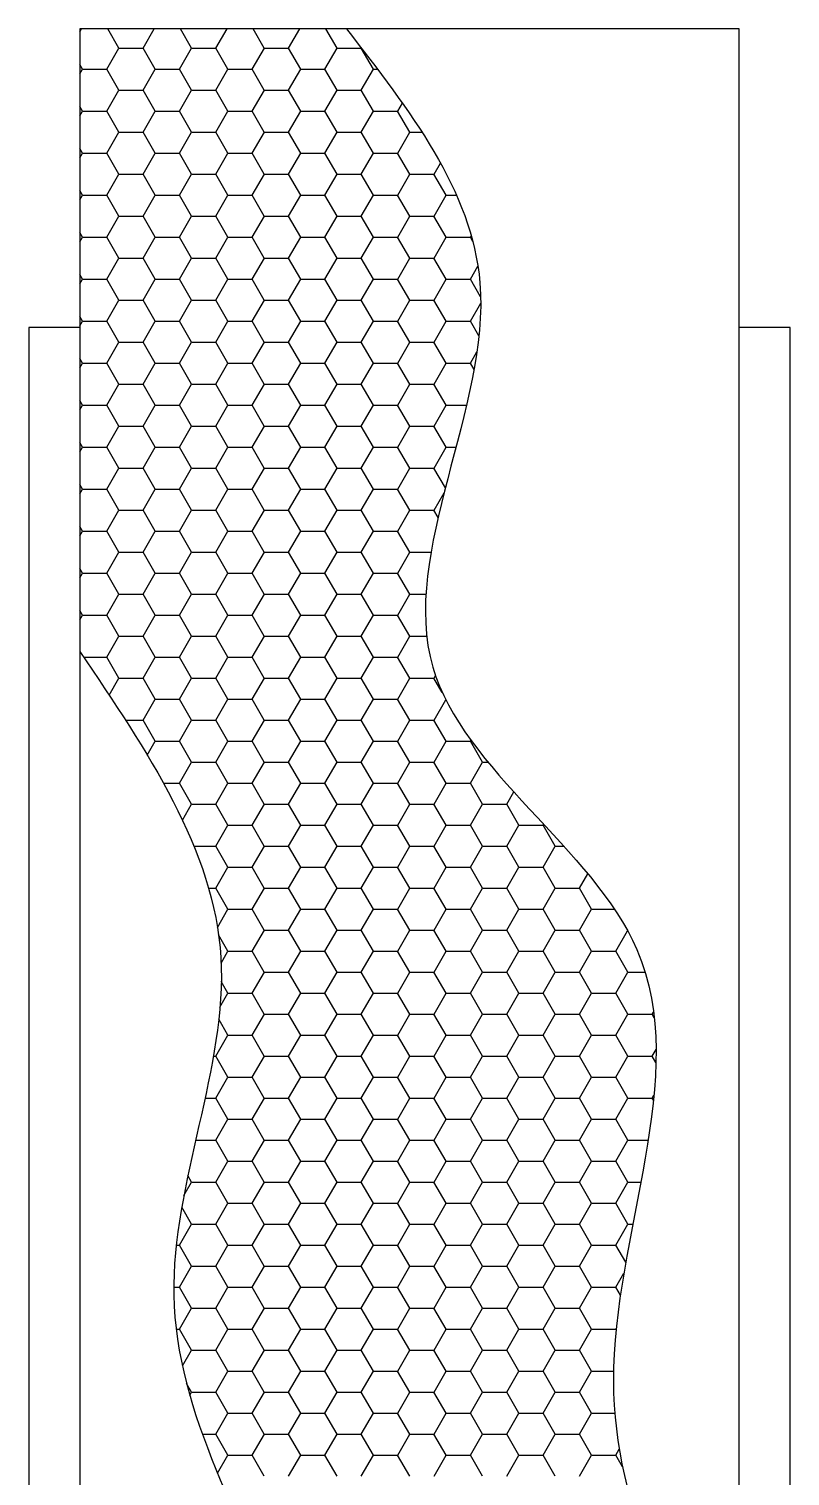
# Model space of a CAD drawing. Header units: millimetres. Extents: x 4513 to 24862, y 3359 to 11488.
# Drawn here: x 14073 to 14372, y 6449 to 7017 of the extents above; entities that cross this region are included whole.
import ezdxf

# ---------------------------------------------------------------- set-up
doc = ezdxf.new("R2010")
doc.units = ezdxf.units.MM

msp = doc.modelspace()

# ---------------------------------------------------------------- linework, layer by layer
for p, q in [((14093, 7017.06), (14093, 6085.9)), ((14352.08, 7017.06), (14093, 7017.06)), ((14093, 7015.88), (14093.69, 7017.06)), ((14108.35, 7009.49), (14103.98, 7017.06)), ((14117.89, 7009.48), (14122.26, 7017.06)), ((14136.92, 7009.49), (14132.55, 7017.06)), ((14146.46, 7009.48), (14150.84, 7017.06)), ((14165.5, 7009.49), (14161.13, 7017.06)), ((14175.04, 7009.48), (14179.41, 7017.06)), ((14194.07, 7009.49), (14189.7, 7017.06)), ((14352.08, 6085.9), (14352.08, 7017.06)), ((14103.6, 7001.23), (14108.36, 7009.48)), ((14108.35, 7009.48), (14117.88, 7009.48)), ((14122.64, 7001.24), (14117.87, 7009.49)), ((14132.17, 7001.23), (14136.94, 7009.48)), ((14136.93, 7009.48), (14146.45, 7009.48)), ((14151.21, 7001.24), (14146.45, 7009.49)), ((14160.75, 7001.23), (14165.51, 7009.48)), ((14165.5, 7009.48), (14175.03, 7009.48)), ((14179.79, 7001.24), (14175.02, 7009.49)), ((14189.32, 7001.23), (14194.09, 7009.48)), ((14194.08, 7009.48), (14203.6, 7009.48)), ((14208.36, 7001.24), (14203.6, 7009.49)), ((14203.61, 7009.48), (14203.63, 7009.52)), ((14094.06, 7001.24), (14093, 7003.07)), ((14093, 6999.38), (14094.07, 7001.23)), ((14094.06, 7001.23), (14103.59, 7001.23)), ((14108.35, 6992.99), (14103.59, 7001.24)), ((14117.89, 6992.99), (14122.65, 7001.23)), ((14122.64, 7001.23), (14132.16, 7001.23)), ((14136.92, 6992.99), (14132.16, 7001.24)), ((14146.46, 6992.99), (14151.22, 7001.23)), ((14151.21, 7001.23), (14160.74, 7001.23)), ((14165.5, 6992.99), (14160.74, 7001.24)), ((14175.04, 6992.99), (14179.8, 7001.23)), ((14179.79, 7001.23), (14189.31, 7001.23)), ((14194.07, 6992.99), (14189.31, 7001.24)), ((14203.61, 6992.99), (14208.37, 7001.23)), ((14208.36, 7001.23), (14209.99, 7001.23)), ((14103.6, 6984.74), (14108.36, 6992.99)), ((14108.35, 6992.98), (14117.88, 6992.98)), ((14122.64, 6984.74), (14117.87, 6992.99)), ((14132.17, 6984.74), (14136.94, 6992.99)), ((14136.93, 6992.98), (14146.45, 6992.98)), ((14151.21, 6984.74), (14146.45, 6992.99)), ((14160.75, 6984.74), (14165.51, 6992.99)), ((14165.5, 6992.98), (14175.03, 6992.98)), ((14179.79, 6984.74), (14175.02, 6992.99)), ((14189.32, 6984.74), (14194.09, 6992.99)), ((14194.08, 6992.98), (14203.6, 6992.98)), ((14208.36, 6984.74), (14203.6, 6992.99)), ((14217.9, 6984.74), (14219.75, 6987.94)), ((14094.06, 6984.74), (14093, 6986.57)), ((14093, 6982.89), (14094.07, 6984.74)), ((14094.06, 6984.73), (14103.59, 6984.73)), ((14108.35, 6976.49), (14103.59, 6984.74)), ((14117.89, 6976.49), (14122.65, 6984.74)), ((14122.64, 6984.73), (14132.16, 6984.73)), ((14136.92, 6976.49), (14132.16, 6984.74)), ((14146.46, 6976.49), (14151.22, 6984.74)), ((14151.21, 6984.73), (14160.74, 6984.73)), ((14165.5, 6976.49), (14160.74, 6984.74)), ((14175.04, 6976.49), (14179.8, 6984.74)), ((14179.79, 6984.73), (14189.31, 6984.73)), ((14194.07, 6976.49), (14189.31, 6984.74)), ((14203.61, 6976.49), (14208.37, 6984.74)), ((14208.36, 6984.73), (14217.89, 6984.73)), ((14222.65, 6976.49), (14217.89, 6984.74)), ((14103.6, 6968.24), (14108.36, 6976.49)), ((14108.35, 6976.48), (14117.88, 6976.48)), ((14122.64, 6968.24), (14117.87, 6976.49)), ((14132.17, 6968.24), (14136.94, 6976.49)), ((14136.93, 6976.48), (14146.45, 6976.48)), ((14151.21, 6968.24), (14146.45, 6976.49)), ((14160.75, 6968.24), (14165.51, 6976.49)), ((14165.5, 6976.48), (14175.03, 6976.48)), ((14179.79, 6968.24), (14175.02, 6976.49)), ((14189.32, 6968.24), (14194.09, 6976.49)), ((14194.08, 6976.48), (14203.6, 6976.48)), ((14208.36, 6968.24), (14203.6, 6976.49)), ((14217.9, 6968.24), (14222.66, 6976.49)), ((14222.65, 6976.48), (14227.48, 6976.48)), ((14094.06, 6968.24), (14093, 6970.07)), ((14093, 6966.39), (14094.07, 6968.24)), ((14094.06, 6968.23), (14103.59, 6968.23)), ((14108.35, 6960), (14103.59, 6968.24)), ((14117.89, 6959.99), (14122.65, 6968.24)), ((14122.64, 6968.23), (14132.16, 6968.23)), ((14136.92, 6960), (14132.16, 6968.24)), ((14146.46, 6959.99), (14151.22, 6968.24)), ((14151.21, 6968.23), (14160.74, 6968.23)), ((14165.5, 6960), (14160.74, 6968.24)), ((14175.04, 6959.99), (14179.8, 6968.24)), ((14179.79, 6968.23), (14189.31, 6968.23)), ((14194.07, 6960), (14189.31, 6968.24)), ((14203.61, 6959.99), (14208.37, 6968.24)), ((14208.36, 6968.23), (14217.89, 6968.23)), ((14222.65, 6960), (14217.89, 6968.24)), ((14232.19, 6959.99), (14234.71, 6964.37)), ((14103.6, 6951.74), (14108.36, 6959.99)), ((14108.35, 6959.98), (14117.88, 6959.98)), ((14122.64, 6951.75), (14117.87, 6960)), ((14132.17, 6951.74), (14136.94, 6959.99)), ((14136.93, 6959.98), (14146.45, 6959.98)), ((14151.21, 6951.75), (14146.45, 6960)), ((14160.75, 6951.74), (14165.51, 6959.99)), ((14165.5, 6959.98), (14175.03, 6959.98)), ((14179.79, 6951.75), (14175.02, 6960)), ((14189.32, 6951.74), (14194.09, 6959.99)), ((14194.08, 6959.98), (14203.6, 6959.98)), ((14208.36, 6951.75), (14203.6, 6960)), ((14217.9, 6951.74), (14222.66, 6959.99)), ((14222.65, 6959.98), (14232.18, 6959.98)), ((14236.94, 6951.75), (14232.17, 6960)), ((14094.06, 6951.75), (14093, 6953.58)), ((14093, 6949.89), (14094.07, 6951.74)), ((14094.06, 6951.73), (14103.59, 6951.73)), ((14108.35, 6943.5), (14103.59, 6951.75)), ((14117.89, 6943.49), (14122.65, 6951.74)), ((14122.64, 6951.73), (14132.16, 6951.73)), ((14136.92, 6943.5), (14132.16, 6951.75)), ((14146.46, 6943.49), (14151.22, 6951.74)), ((14151.21, 6951.73), (14160.74, 6951.73)), ((14165.5, 6943.5), (14160.74, 6951.75)), ((14175.04, 6943.49), (14179.8, 6951.74)), ((14179.79, 6951.73), (14189.31, 6951.73)), ((14194.07, 6943.5), (14189.31, 6951.75)), ((14203.61, 6943.49), (14208.37, 6951.74)), ((14208.36, 6951.73), (14217.89, 6951.73)), ((14222.65, 6943.5), (14217.89, 6951.75)), ((14232.19, 6943.49), (14236.95, 6951.74)), ((14236.94, 6951.73), (14241.01, 6951.73)), ((14103.6, 6935.24), (14108.36, 6943.49)), ((14108.35, 6943.48), (14117.88, 6943.48)), ((14122.64, 6935.25), (14117.87, 6943.5)), ((14132.17, 6935.24), (14136.94, 6943.49)), ((14136.93, 6943.48), (14146.45, 6943.48)), ((14151.21, 6935.25), (14146.45, 6943.5)), ((14160.75, 6935.24), (14165.51, 6943.49)), ((14165.5, 6943.48), (14175.03, 6943.48)), ((14179.79, 6935.25), (14175.02, 6943.5)), ((14189.32, 6935.24), (14194.09, 6943.49)), ((14194.08, 6943.48), (14203.6, 6943.48)), ((14208.36, 6935.25), (14203.6, 6943.5)), ((14217.9, 6935.24), (14222.66, 6943.49)), ((14222.65, 6943.48), (14232.18, 6943.48)), ((14236.94, 6935.25), (14232.17, 6943.5)), ((14094.06, 6935.25), (14093, 6937.08)), ((14246.47, 6935.24), (14246.8, 6935.82)), ((14093, 6933.39), (14094.07, 6935.24)), ((14094.06, 6935.24), (14103.59, 6935.24)), ((14108.35, 6927), (14103.59, 6935.25)), ((14117.89, 6926.99), (14122.65, 6935.24)), ((14122.64, 6935.24), (14132.16, 6935.24)), ((14136.92, 6927), (14132.16, 6935.25)), ((14146.46, 6926.99), (14151.22, 6935.24)), ((14151.21, 6935.24), (14160.74, 6935.24)), ((14165.5, 6927), (14160.74, 6935.25)), ((14175.04, 6926.99), (14179.8, 6935.24)), ((14179.79, 6935.24), (14189.31, 6935.24)), ((14194.07, 6927), (14189.31, 6935.25)), ((14203.61, 6926.99), (14208.37, 6935.24)), ((14208.36, 6935.24), (14217.89, 6935.24)), ((14222.65, 6927), (14217.89, 6935.25)), ((14232.19, 6926.99), (14236.95, 6935.24)), ((14236.94, 6935.24), (14246.46, 6935.24)), ((14247.4, 6933.62), (14246.46, 6935.25)), ((14103.6, 6918.75), (14108.36, 6926.99)), ((14108.35, 6926.99), (14117.88, 6926.99)), ((14122.64, 6918.75), (14117.87, 6927)), ((14132.17, 6918.75), (14136.94, 6926.99)), ((14136.93, 6926.99), (14146.45, 6926.99)), ((14151.21, 6918.75), (14146.45, 6927)), ((14160.75, 6918.75), (14165.51, 6926.99)), ((14165.5, 6926.99), (14175.03, 6926.99)), ((14179.79, 6918.75), (14175.02, 6927)), ((14189.32, 6918.75), (14194.09, 6926.99)), ((14194.08, 6926.99), (14203.6, 6926.99)), ((14208.36, 6918.75), (14203.6, 6927)), ((14217.9, 6918.75), (14222.66, 6926.99)), ((14222.65, 6926.99), (14232.18, 6926.99)), ((14236.94, 6918.75), (14232.17, 6927)), ((14094.06, 6918.75), (14093, 6920.58)), ((14093, 6916.89), (14094.07, 6918.75)), ((14094.06, 6918.74), (14103.59, 6918.74)), ((14108.35, 6910.5), (14103.59, 6918.75)), ((14117.89, 6910.5), (14122.65, 6918.75)), ((14122.64, 6918.74), (14132.16, 6918.74)), ((14136.92, 6910.5), (14132.16, 6918.75)), ((14146.46, 6910.5), (14151.22, 6918.75)), ((14151.21, 6918.74), (14160.74, 6918.74)), ((14165.5, 6910.5), (14160.74, 6918.75)), ((14175.04, 6910.5), (14179.8, 6918.75)), ((14179.79, 6918.74), (14189.31, 6918.74)), ((14194.07, 6910.5), (14189.31, 6918.75)), ((14203.61, 6910.5), (14208.37, 6918.75)), ((14208.36, 6918.74), (14217.89, 6918.74)), ((14222.65, 6910.5), (14217.89, 6918.75)), ((14232.19, 6910.5), (14236.95, 6918.75)), ((14236.94, 6918.74), (14246.46, 6918.74)), ((14250.5, 6911.76), (14246.46, 6918.75)), ((14246.47, 6918.75), (14249.43, 6923.87)), ((14103.6, 6902.25), (14108.36, 6910.5)), ((14108.35, 6910.49), (14117.88, 6910.49)), ((14122.64, 6902.25), (14117.87, 6910.5)), ((14132.17, 6902.25), (14136.94, 6910.5)), ((14136.93, 6910.49), (14146.45, 6910.49)), ((14151.21, 6902.25), (14146.45, 6910.5)), ((14160.75, 6902.25), (14165.51, 6910.5)), ((14165.5, 6910.49), (14175.03, 6910.49)), ((14179.79, 6902.25), (14175.02, 6910.5)), ((14189.32, 6902.25), (14194.09, 6910.5)), ((14194.08, 6910.49), (14203.6, 6910.49)), ((14208.36, 6902.25), (14203.6, 6910.5)), ((14217.9, 6902.25), (14222.66, 6910.5)), ((14222.65, 6910.49), (14232.18, 6910.49)), ((14236.94, 6902.25), (14232.17, 6910.5)), ((14246.47, 6902.25), (14250.52, 6909.27)), ((14094.06, 6902.25), (14093, 6904.08)), ((14093, 6900.4), (14094.07, 6902.25)), ((14094.06, 6902.24), (14103.59, 6902.24)), ((14108.35, 6894), (14103.59, 6902.25)), ((14117.89, 6894), (14122.65, 6902.25)), ((14122.64, 6902.24), (14132.16, 6902.24)), ((14136.92, 6894), (14132.16, 6902.25)), ((14146.46, 6894), (14151.22, 6902.25)), ((14151.21, 6902.24), (14160.74, 6902.24)), ((14165.5, 6894), (14160.74, 6902.25)), ((14175.04, 6894), (14179.8, 6902.25)), ((14179.79, 6902.24), (14189.31, 6902.24)), ((14194.07, 6894), (14189.31, 6902.25)), ((14203.61, 6894), (14208.37, 6902.25)), ((14208.36, 6902.24), (14217.89, 6902.24)), ((14222.65, 6894), (14217.89, 6902.25)), ((14232.19, 6894), (14236.95, 6902.25)), ((14236.94, 6902.24), (14246.46, 6902.24)), ((14249.82, 6896.44), (14246.46, 6902.25)), ((14073, 6899.76), (14073, 6065.9)), ((14093, 6899.76), (14073, 6899.76)), ((14372.08, 6899.76), (14352.08, 6899.76)), ((14372.08, 6065.9), (14372.08, 6899.76)), ((14103.6, 6885.75), (14108.36, 6894)), ((14108.35, 6893.99), (14117.88, 6893.99)), ((14122.64, 6885.75), (14117.87, 6894)), ((14132.17, 6885.75), (14136.94, 6894)), ((14136.93, 6893.99), (14146.45, 6893.99)), ((14151.21, 6885.75), (14146.45, 6894)), ((14160.75, 6885.75), (14165.51, 6894)), ((14165.5, 6893.99), (14175.03, 6893.99)), ((14179.79, 6885.75), (14175.02, 6894)), ((14189.32, 6885.75), (14194.09, 6894)), ((14194.08, 6893.99), (14203.6, 6893.99)), ((14208.36, 6885.75), (14203.6, 6894)), ((14217.9, 6885.75), (14222.66, 6894)), ((14222.65, 6893.99), (14232.18, 6893.99)), ((14236.94, 6885.75), (14232.17, 6894)), ((14094.06, 6885.75), (14093, 6887.59)), ((14093, 6883.9), (14094.07, 6885.75)), ((14094.06, 6885.74), (14103.59, 6885.74)), ((14108.35, 6877.51), (14103.59, 6885.75)), ((14117.89, 6877.5), (14122.65, 6885.75)), ((14122.64, 6885.74), (14132.16, 6885.74)), ((14136.92, 6877.51), (14132.16, 6885.75)), ((14146.46, 6877.5), (14151.22, 6885.75)), ((14151.21, 6885.74), (14160.74, 6885.74)), ((14165.5, 6877.51), (14160.74, 6885.75)), ((14175.04, 6877.5), (14179.8, 6885.75)), ((14179.79, 6885.74), (14189.31, 6885.74)), ((14194.07, 6877.51), (14189.31, 6885.75)), ((14203.61, 6877.5), (14208.37, 6885.75)), ((14208.36, 6885.74), (14217.89, 6885.74)), ((14222.65, 6877.51), (14217.89, 6885.75)), ((14232.19, 6877.5), (14236.95, 6885.75)), ((14236.94, 6885.74), (14246.46, 6885.74)), ((14247.9, 6883.26), (14246.46, 6885.75)), ((14246.47, 6885.75), (14249.03, 6890.18)), ((14103.6, 6869.25), (14108.36, 6877.5)), ((14108.35, 6877.49), (14117.88, 6877.49)), ((14122.64, 6869.26), (14117.87, 6877.51)), ((14132.17, 6869.25), (14136.94, 6877.5)), ((14136.93, 6877.49), (14146.45, 6877.49)), ((14151.21, 6869.26), (14146.45, 6877.51)), ((14160.75, 6869.25), (14165.51, 6877.5)), ((14165.5, 6877.49), (14175.03, 6877.49)), ((14179.79, 6869.26), (14175.02, 6877.51)), ((14189.32, 6869.25), (14194.09, 6877.5)), ((14194.08, 6877.49), (14203.6, 6877.49)), ((14208.36, 6869.26), (14203.6, 6877.51)), ((14217.9, 6869.25), (14222.66, 6877.5)), ((14222.65, 6877.49), (14232.18, 6877.49)), ((14236.94, 6869.26), (14232.17, 6877.51)), ((14094.06, 6869.26), (14093, 6871.09)), ((14093, 6867.4), (14094.07, 6869.25)), ((14094.06, 6869.24), (14103.59, 6869.24)), ((14108.35, 6861.01), (14103.59, 6869.26)), ((14117.89, 6861), (14122.65, 6869.25)), ((14122.64, 6869.24), (14132.16, 6869.24)), ((14136.92, 6861.01), (14132.16, 6869.26)), ((14146.46, 6861), (14151.22, 6869.25)), ((14151.21, 6869.24), (14160.74, 6869.24)), ((14165.5, 6861.01), (14160.74, 6869.26)), ((14175.04, 6861), (14179.8, 6869.25)), ((14179.79, 6869.24), (14189.31, 6869.24)), ((14194.07, 6861.01), (14189.31, 6869.26)), ((14203.61, 6861), (14208.37, 6869.25)), ((14208.36, 6869.24), (14217.89, 6869.24)), ((14222.65, 6861.01), (14217.89, 6869.26)), ((14232.19, 6861), (14236.95, 6869.25)), ((14236.94, 6869.24), (14244.95, 6869.24)), ((14103.6, 6852.75), (14108.36, 6861)), ((14108.35, 6861), (14117.88, 6861)), ((14122.64, 6852.76), (14117.87, 6861.01)), ((14132.17, 6852.75), (14136.94, 6861)), ((14136.93, 6861), (14146.45, 6861)), ((14151.21, 6852.76), (14146.45, 6861.01)), ((14160.75, 6852.75), (14165.51, 6861)), ((14165.5, 6861), (14175.03, 6861)), ((14179.79, 6852.76), (14175.02, 6861.01)), ((14189.32, 6852.75), (14194.09, 6861)), ((14194.08, 6861), (14203.6, 6861)), ((14208.36, 6852.76), (14203.6, 6861.01)), ((14217.9, 6852.75), (14222.66, 6861)), ((14222.65, 6861), (14232.18, 6861)), ((14236.94, 6852.76), (14232.17, 6861.01)), ((14094.06, 6852.76), (14093, 6854.59)), ((14093, 6850.9), (14094.07, 6852.75)), ((14094.06, 6852.75), (14103.59, 6852.75)), ((14108.35, 6844.51), (14103.59, 6852.76)), ((14117.89, 6844.51), (14122.65, 6852.75)), ((14122.64, 6852.75), (14132.16, 6852.75)), ((14136.92, 6844.51), (14132.16, 6852.76)), ((14146.46, 6844.51), (14151.22, 6852.75)), ((14151.21, 6852.75), (14160.74, 6852.75)), ((14165.5, 6844.51), (14160.74, 6852.76)), ((14175.04, 6844.51), (14179.8, 6852.75)), ((14179.79, 6852.75), (14189.31, 6852.75)), ((14194.07, 6844.51), (14189.31, 6852.76)), ((14203.61, 6844.51), (14208.37, 6852.75)), ((14208.36, 6852.75), (14217.89, 6852.75)), ((14222.65, 6844.51), (14217.89, 6852.76)), ((14232.19, 6844.51), (14236.95, 6852.75)), ((14236.94, 6852.75), (14240.81, 6852.75)), ((14103.6, 6836.26), (14108.36, 6844.51)), ((14108.35, 6844.5), (14117.88, 6844.5)), ((14122.64, 6836.26), (14117.87, 6844.51)), ((14132.17, 6836.26), (14136.94, 6844.51)), ((14136.93, 6844.5), (14146.45, 6844.5)), ((14151.21, 6836.26), (14146.45, 6844.51)), ((14160.75, 6836.26), (14165.51, 6844.51)), ((14165.5, 6844.5), (14175.03, 6844.5)), ((14179.79, 6836.26), (14175.02, 6844.51)), ((14189.32, 6836.26), (14194.09, 6844.51)), ((14194.08, 6844.5), (14203.6, 6844.5)), ((14208.36, 6836.26), (14203.6, 6844.51)), ((14217.9, 6836.26), (14222.66, 6844.51)), ((14222.65, 6844.5), (14232.18, 6844.5)), ((14236.63, 6836.79), (14232.17, 6844.51)), ((14094.06, 6836.26), (14093, 6838.09)), ((14093, 6834.41), (14094.07, 6836.26)), ((14094.06, 6836.25), (14103.59, 6836.25)), ((14108.35, 6828.01), (14103.59, 6836.26)), ((14117.89, 6828.01), (14122.65, 6836.26)), ((14122.64, 6836.25), (14132.16, 6836.25)), ((14136.92, 6828.01), (14132.16, 6836.26)), ((14146.46, 6828.01), (14151.22, 6836.26)), ((14151.21, 6836.25), (14160.74, 6836.25)), ((14165.5, 6828.01), (14160.74, 6836.26)), ((14175.04, 6828.01), (14179.8, 6836.26)), ((14179.79, 6836.25), (14189.31, 6836.25)), ((14194.07, 6828.01), (14189.31, 6836.26)), ((14203.61, 6828.01), (14208.37, 6836.26)), ((14208.36, 6836.25), (14217.89, 6836.25)), ((14222.65, 6828.01), (14217.89, 6836.26)), ((14232.19, 6828.01), (14236.14, 6834.86)), ((14103.6, 6819.76), (14108.36, 6828.01)), ((14108.35, 6828), (14117.88, 6828)), ((14122.64, 6819.76), (14117.87, 6828.01)), ((14132.17, 6819.76), (14136.94, 6828.01)), ((14136.93, 6828), (14146.45, 6828)), ((14151.21, 6819.76), (14146.45, 6828.01)), ((14160.75, 6819.76), (14165.51, 6828.01)), ((14165.5, 6828), (14175.03, 6828)), ((14179.79, 6819.76), (14175.02, 6828.01)), ((14189.32, 6819.76), (14194.09, 6828.01)), ((14194.08, 6828), (14203.6, 6828)), ((14208.36, 6819.76), (14203.6, 6828.01)), ((14217.9, 6819.76), (14222.66, 6828.01)), ((14222.65, 6828), (14232.18, 6828)), ((14233.8, 6825.19), (14232.17, 6828.01)), ((14094.06, 6819.76), (14093, 6821.59)), ((14093, 6817.91), (14094.07, 6819.76)), ((14094.06, 6819.75), (14103.59, 6819.75)), ((14108.35, 6811.51), (14103.59, 6819.76)), ((14117.89, 6811.51), (14122.65, 6819.76)), ((14122.64, 6819.75), (14132.16, 6819.75)), ((14136.92, 6811.51), (14132.16, 6819.76)), ((14146.46, 6811.51), (14151.22, 6819.76)), ((14151.21, 6819.75), (14160.74, 6819.75)), ((14165.5, 6811.51), (14160.74, 6819.76)), ((14175.04, 6811.51), (14179.8, 6819.76)), ((14179.79, 6819.75), (14189.31, 6819.75)), ((14194.07, 6811.51), (14189.31, 6819.76)), ((14203.61, 6811.51), (14208.37, 6819.76)), ((14208.36, 6819.75), (14217.89, 6819.75)), ((14222.65, 6811.51), (14217.89, 6819.76)), ((14103.6, 6803.26), (14108.36, 6811.51)), ((14108.35, 6811.5), (14117.88, 6811.5)), ((14122.64, 6803.27), (14117.87, 6811.51)), ((14132.17, 6803.26), (14136.94, 6811.51)), ((14136.93, 6811.5), (14146.45, 6811.5)), ((14151.21, 6803.27), (14146.45, 6811.51)), ((14160.75, 6803.26), (14165.51, 6811.51)), ((14165.5, 6811.5), (14175.03, 6811.5)), ((14179.79, 6803.27), (14175.02, 6811.51)), ((14189.32, 6803.26), (14194.09, 6811.51)), ((14194.08, 6811.5), (14203.6, 6811.5)), ((14208.36, 6803.27), (14203.6, 6811.51)), ((14217.9, 6803.26), (14222.66, 6811.51)), ((14222.65, 6811.5), (14231.02, 6811.5)), ((14094.06, 6803.27), (14093, 6805.1)), ((14093, 6801.41), (14094.07, 6803.26)), ((14094.06, 6803.25), (14103.59, 6803.25)), ((14108.35, 6795.02), (14103.59, 6803.27)), ((14117.89, 6795.01), (14122.65, 6803.26)), ((14122.64, 6803.25), (14132.16, 6803.25)), ((14136.92, 6795.02), (14132.16, 6803.27)), ((14146.46, 6795.01), (14151.22, 6803.26)), ((14151.21, 6803.25), (14160.74, 6803.25)), ((14165.5, 6795.02), (14160.74, 6803.27)), ((14175.04, 6795.01), (14179.8, 6803.26)), ((14179.79, 6803.25), (14189.31, 6803.25)), ((14194.07, 6795.02), (14189.31, 6803.27)), ((14203.61, 6795.01), (14208.37, 6803.26)), ((14208.36, 6803.25), (14217.89, 6803.25)), ((14222.65, 6795.02), (14217.89, 6803.27)), ((14103.6, 6786.76), (14108.36, 6795.01)), ((14108.35, 6795), (14117.88, 6795)), ((14122.64, 6786.77), (14117.87, 6795.02)), ((14132.17, 6786.76), (14136.94, 6795.01)), ((14136.93, 6795), (14146.45, 6795)), ((14151.21, 6786.77), (14146.45, 6795.02)), ((14160.75, 6786.76), (14165.51, 6795.01)), ((14165.5, 6795), (14175.03, 6795)), ((14179.79, 6786.77), (14175.02, 6795.02)), ((14189.32, 6786.76), (14194.09, 6795.01)), ((14194.08, 6795), (14203.6, 6795)), ((14208.36, 6786.77), (14203.6, 6795.02)), ((14217.9, 6786.76), (14222.66, 6795.01)), ((14222.65, 6795), (14229.01, 6795)), ((14094.06, 6786.77), (14093, 6788.6)), ((14093, 6784.91), (14094.07, 6786.76)), ((14094.06, 6786.76), (14103.59, 6786.76)), ((14108.35, 6778.52), (14103.59, 6786.77)), ((14117.89, 6778.51), (14122.65, 6786.76)), ((14122.64, 6786.76), (14132.16, 6786.76)), ((14136.92, 6778.52), (14132.16, 6786.77)), ((14146.46, 6778.51), (14151.22, 6786.76)), ((14151.21, 6786.76), (14160.74, 6786.76)), ((14165.5, 6778.52), (14160.74, 6786.77)), ((14175.04, 6778.51), (14179.8, 6786.76)), ((14179.79, 6786.76), (14189.31, 6786.76)), ((14194.07, 6778.52), (14189.31, 6786.77)), ((14203.61, 6778.51), (14208.37, 6786.76)), ((14208.36, 6786.76), (14217.89, 6786.76)), ((14222.65, 6778.52), (14217.89, 6786.77)), ((14103.6, 6770.27), (14108.36, 6778.51)), ((14108.35, 6778.51), (14117.88, 6778.51)), ((14122.64, 6770.27), (14117.87, 6778.52)), ((14132.17, 6770.27), (14136.94, 6778.51)), ((14136.93, 6778.51), (14146.45, 6778.51)), ((14151.21, 6770.27), (14146.45, 6778.52)), ((14160.75, 6770.27), (14165.51, 6778.51)), ((14165.5, 6778.51), (14175.03, 6778.51)), ((14179.79, 6770.27), (14175.02, 6778.52)), ((14189.32, 6770.27), (14194.09, 6778.51)), ((14194.08, 6778.51), (14203.6, 6778.51)), ((14208.36, 6770.27), (14203.6, 6778.52)), ((14217.9, 6770.27), (14222.66, 6778.51)), ((14222.65, 6778.51), (14229.31, 6778.51)), ((14094.52, 6770.26), (14103.59, 6770.26)), ((14108.35, 6762.02), (14103.59, 6770.27)), ((14117.89, 6762.02), (14122.65, 6770.27)), ((14122.64, 6770.26), (14132.16, 6770.26)), ((14136.92, 6762.02), (14132.16, 6770.27)), ((14146.46, 6762.02), (14151.22, 6770.27)), ((14151.21, 6770.26), (14160.74, 6770.26)), ((14165.5, 6762.02), (14160.74, 6770.27)), ((14175.04, 6762.02), (14179.8, 6770.27)), ((14179.79, 6770.26), (14189.31, 6770.26)), ((14194.07, 6762.02), (14189.31, 6770.27)), ((14203.61, 6762.02), (14208.37, 6770.27)), ((14208.36, 6770.26), (14217.89, 6770.26)), ((14222.65, 6762.02), (14217.89, 6770.27)), ((14104.53, 6755.38), (14108.36, 6762.02)), ((14108.35, 6762.01), (14117.88, 6762.01)), ((14122.64, 6753.77), (14117.87, 6762.02)), ((14132.17, 6753.77), (14136.94, 6762.02)), ((14136.93, 6762.01), (14146.45, 6762.01)), ((14151.21, 6753.77), (14146.45, 6762.02)), ((14160.75, 6753.77), (14165.51, 6762.02)), ((14165.5, 6762.01), (14175.03, 6762.01)), ((14179.79, 6753.77), (14175.02, 6762.02)), ((14189.32, 6753.77), (14194.09, 6762.02)), ((14194.08, 6762.01), (14203.6, 6762.01)), ((14208.36, 6753.77), (14203.6, 6762.02)), ((14217.9, 6753.77), (14222.66, 6762.02)), ((14222.65, 6762.01), (14232.18, 6762.01)), ((14235.4, 6756.43), (14232.17, 6762.02)), ((14232.19, 6762.02), (14232.76, 6763)), ((14117.89, 6745.52), (14122.65, 6753.77)), ((14122.64, 6753.76), (14132.16, 6753.76)), ((14136.92, 6745.52), (14132.16, 6753.77)), ((14146.46, 6745.52), (14151.22, 6753.77)), ((14151.21, 6753.76), (14160.74, 6753.76)), ((14165.5, 6745.52), (14160.74, 6753.77)), ((14175.04, 6745.52), (14179.8, 6753.77)), ((14179.79, 6753.76), (14189.31, 6753.76)), ((14194.07, 6745.52), (14189.31, 6753.77)), ((14203.61, 6745.52), (14208.37, 6753.77)), ((14208.36, 6753.76), (14217.89, 6753.76)), ((14222.65, 6745.52), (14217.89, 6753.77)), ((14232.19, 6745.52), (14236.8, 6753.51)), ((14110.99, 6745.51), (14117.88, 6745.51)), ((14122.64, 6737.27), (14117.87, 6745.52)), ((14132.17, 6737.27), (14136.94, 6745.52)), ((14136.93, 6745.51), (14146.45, 6745.51)), ((14151.21, 6737.27), (14146.45, 6745.52)), ((14160.75, 6737.27), (14165.51, 6745.52)), ((14165.5, 6745.51), (14175.03, 6745.51)), ((14179.79, 6737.27), (14175.02, 6745.52)), ((14189.32, 6737.27), (14194.09, 6745.52)), ((14194.08, 6745.51), (14203.6, 6745.51)), ((14208.36, 6737.27), (14203.6, 6745.52)), ((14217.9, 6737.27), (14222.66, 6745.52)), ((14222.65, 6745.51), (14232.18, 6745.51)), ((14236.94, 6737.27), (14232.17, 6745.52)), ((14119.51, 6731.83), (14122.65, 6737.27)), ((14122.64, 6737.26), (14132.16, 6737.26)), ((14136.92, 6729.03), (14132.16, 6737.27)), ((14146.46, 6729.02), (14151.22, 6737.27)), ((14151.21, 6737.26), (14160.74, 6737.26)), ((14165.5, 6729.03), (14160.74, 6737.27)), ((14175.04, 6729.02), (14179.8, 6737.27)), ((14179.79, 6737.26), (14189.31, 6737.26)), ((14194.07, 6729.03), (14189.31, 6737.27)), ((14203.61, 6729.02), (14208.37, 6737.27)), ((14208.36, 6737.26), (14217.89, 6737.26)), ((14222.65, 6729.03), (14217.89, 6737.27)), ((14232.19, 6729.02), (14236.95, 6737.27)), ((14236.94, 6737.26), (14246.46, 6737.26)), ((14251.22, 6729.03), (14246.46, 6737.27)), ((14246.47, 6737.27), (14246.68, 6737.62)), ((14132.17, 6720.77), (14136.94, 6729.02)), ((14136.93, 6729.01), (14146.45, 6729.01)), ((14151.21, 6720.78), (14146.45, 6729.03)), ((14160.75, 6720.77), (14165.51, 6729.02)), ((14165.5, 6729.01), (14175.03, 6729.01)), ((14179.79, 6720.78), (14175.02, 6729.03)), ((14189.32, 6720.77), (14194.09, 6729.02)), ((14194.08, 6729.01), (14203.6, 6729.01)), ((14208.36, 6720.78), (14203.6, 6729.03)), ((14217.9, 6720.77), (14222.66, 6729.02)), ((14222.65, 6729.01), (14232.18, 6729.01)), ((14236.94, 6720.78), (14232.17, 6729.03)), ((14246.47, 6720.77), (14251.24, 6729.02)), ((14251.23, 6729.01), (14253.38, 6729.01)), ((14125.88, 6720.76), (14132.16, 6720.76)), ((14136.92, 6712.53), (14132.16, 6720.78)), ((14146.46, 6712.52), (14151.22, 6720.77)), ((14151.21, 6720.76), (14160.74, 6720.76)), ((14165.5, 6712.53), (14160.74, 6720.78)), ((14175.04, 6712.52), (14179.8, 6720.77)), ((14179.79, 6720.76), (14189.31, 6720.76)), ((14194.07, 6712.53), (14189.31, 6720.78)), ((14203.61, 6712.52), (14208.37, 6720.77)), ((14208.36, 6720.76), (14217.89, 6720.76)), ((14222.65, 6712.53), (14217.89, 6720.78)), ((14232.19, 6712.52), (14236.95, 6720.77)), ((14236.94, 6720.76), (14246.46, 6720.76)), ((14251.22, 6712.53), (14246.46, 6720.78)), ((14260.76, 6712.52), (14263.53, 6717.33)), ((14133.32, 6706.26), (14136.94, 6712.52)), ((14136.93, 6712.52), (14146.45, 6712.52)), ((14151.21, 6704.28), (14146.45, 6712.53)), ((14160.75, 6704.27), (14165.51, 6712.52)), ((14165.5, 6712.52), (14175.03, 6712.52)), ((14179.79, 6704.28), (14175.02, 6712.53)), ((14189.32, 6704.27), (14194.09, 6712.52)), ((14194.08, 6712.52), (14203.6, 6712.52)), ((14208.36, 6704.28), (14203.6, 6712.53)), ((14217.9, 6704.27), (14222.66, 6712.52)), ((14222.65, 6712.52), (14232.18, 6712.52)), ((14236.94, 6704.28), (14232.17, 6712.53)), ((14246.47, 6704.27), (14251.24, 6712.52)), ((14251.23, 6712.52), (14260.75, 6712.52)), ((14265.51, 6704.28), (14260.75, 6712.53)), ((14146.46, 6696.03), (14151.22, 6704.27)), ((14151.21, 6704.27), (14160.74, 6704.27)), ((14165.5, 6696.03), (14160.74, 6704.28)), ((14175.04, 6696.03), (14179.8, 6704.27)), ((14179.79, 6704.27), (14189.31, 6704.27)), ((14194.07, 6696.03), (14189.31, 6704.28)), ((14203.61, 6696.03), (14208.37, 6704.27)), ((14208.36, 6704.27), (14217.89, 6704.27)), ((14222.65, 6696.03), (14217.89, 6704.28)), ((14232.19, 6696.03), (14236.95, 6704.27)), ((14236.94, 6704.27), (14246.46, 6704.27)), ((14251.22, 6696.03), (14246.46, 6704.28)), ((14260.76, 6696.03), (14265.52, 6704.27)), ((14265.51, 6704.27), (14275.04, 6704.27)), ((14279.8, 6696.03), (14275.04, 6704.28)), ((14275.05, 6704.27), (14275.26, 6704.63)), ((14137.83, 6696.02), (14146.45, 6696.02)), ((14151.21, 6687.78), (14146.45, 6696.03)), ((14160.75, 6687.78), (14165.51, 6696.03)), ((14165.5, 6696.02), (14175.03, 6696.02)), ((14179.79, 6687.78), (14175.02, 6696.03)), ((14189.32, 6687.78), (14194.09, 6696.03)), ((14194.08, 6696.02), (14203.6, 6696.02)), ((14208.36, 6687.78), (14203.6, 6696.03)), ((14217.9, 6687.78), (14222.66, 6696.03)), ((14222.65, 6696.02), (14232.18, 6696.02)), ((14236.94, 6687.78), (14232.17, 6696.03)), ((14246.47, 6687.78), (14251.24, 6696.03)), ((14251.23, 6696.02), (14260.75, 6696.02)), ((14265.51, 6687.78), (14260.75, 6696.03)), ((14275.05, 6687.78), (14279.81, 6696.03)), ((14279.8, 6696.02), (14283.18, 6696.02)), ((14146.46, 6679.53), (14151.22, 6687.78)), ((14151.21, 6687.77), (14160.74, 6687.77)), ((14165.5, 6679.53), (14160.74, 6687.78)), ((14175.04, 6679.53), (14179.8, 6687.78)), ((14179.79, 6687.77), (14189.31, 6687.77)), ((14194.07, 6679.53), (14189.31, 6687.78)), ((14203.61, 6679.53), (14208.37, 6687.78)), ((14208.36, 6687.77), (14217.89, 6687.77)), ((14222.65, 6679.53), (14217.89, 6687.78)), ((14232.19, 6679.53), (14236.95, 6687.78)), ((14236.94, 6687.77), (14246.46, 6687.77)), ((14251.22, 6679.53), (14246.46, 6687.78)), ((14260.76, 6679.53), (14265.52, 6687.78)), ((14265.51, 6687.77), (14275.04, 6687.77)), ((14279.8, 6679.53), (14275.04, 6687.78)), ((14289.34, 6679.53), (14292.6, 6685.18)), ((14143.59, 6679.52), (14146.45, 6679.52)), ((14151.21, 6671.28), (14146.45, 6679.53)), ((14160.75, 6671.28), (14165.51, 6679.53)), ((14165.5, 6679.52), (14175.03, 6679.52)), ((14179.79, 6671.28), (14175.02, 6679.53)), ((14189.32, 6671.28), (14194.09, 6679.53)), ((14194.08, 6679.52), (14203.6, 6679.52)), ((14208.36, 6671.28), (14203.6, 6679.53)), ((14217.9, 6671.28), (14222.66, 6679.53)), ((14222.65, 6679.52), (14232.18, 6679.52)), ((14236.94, 6671.28), (14232.17, 6679.53)), ((14246.47, 6671.28), (14251.24, 6679.53)), ((14251.23, 6679.52), (14260.75, 6679.52)), ((14265.51, 6671.28), (14260.75, 6679.53)), ((14275.05, 6671.28), (14279.81, 6679.53)), ((14279.8, 6679.52), (14289.33, 6679.52)), ((14294.09, 6671.28), (14289.32, 6679.53)), ((14147.09, 6664.12), (14151.22, 6671.28)), ((14151.21, 6671.27), (14160.74, 6671.27)), ((14165.5, 6663.03), (14160.74, 6671.28)), ((14175.04, 6663.03), (14179.8, 6671.28)), ((14179.79, 6671.27), (14189.31, 6671.27)), ((14194.07, 6663.03), (14189.31, 6671.28)), ((14203.61, 6663.03), (14208.37, 6671.28)), ((14208.36, 6671.27), (14217.89, 6671.27)), ((14222.65, 6663.03), (14217.89, 6671.28)), ((14232.19, 6663.03), (14236.95, 6671.28)), ((14236.94, 6671.27), (14246.46, 6671.27)), ((14251.22, 6663.03), (14246.46, 6671.28)), ((14260.76, 6663.03), (14265.52, 6671.28)), ((14265.51, 6671.27), (14275.04, 6671.27)), ((14279.8, 6663.03), (14275.04, 6671.28)), ((14289.34, 6663.03), (14294.1, 6671.28)), ((14294.09, 6671.27), (14303.06, 6671.27)), ((14160.75, 6654.78), (14165.51, 6663.03)), ((14165.5, 6663.02), (14175.03, 6663.02)), ((14179.79, 6654.79), (14175.02, 6663.03)), ((14189.32, 6654.78), (14194.09, 6663.03)), ((14194.08, 6663.02), (14203.6, 6663.02)), ((14208.36, 6654.79), (14203.6, 6663.03)), ((14217.9, 6654.78), (14222.66, 6663.03)), ((14222.65, 6663.02), (14232.18, 6663.02)), ((14236.94, 6654.79), (14232.17, 6663.03)), ((14246.47, 6654.78), (14251.24, 6663.03)), ((14251.23, 6663.02), (14260.75, 6663.02)), ((14265.51, 6654.79), (14260.75, 6663.03)), ((14275.05, 6654.78), (14279.81, 6663.03)), ((14279.8, 6663.02), (14289.33, 6663.02)), ((14294.09, 6654.79), (14289.32, 6663.03)), ((14151.21, 6654.79), (14147.54, 6661.15)), ((14303.62, 6654.78), (14308.24, 6662.78)), ((14148.53, 6650.11), (14151.22, 6654.78)), ((14151.21, 6654.77), (14160.74, 6654.77)), ((14165.5, 6646.54), (14160.74, 6654.79)), ((14175.04, 6646.53), (14179.8, 6654.78)), ((14179.79, 6654.77), (14189.31, 6654.77)), ((14194.07, 6646.54), (14189.31, 6654.79)), ((14203.61, 6646.53), (14208.37, 6654.78)), ((14208.36, 6654.77), (14217.89, 6654.77)), ((14222.65, 6646.54), (14217.89, 6654.79)), ((14232.19, 6646.53), (14236.95, 6654.78)), ((14236.94, 6654.77), (14246.46, 6654.77)), ((14251.22, 6646.54), (14246.46, 6654.79)), ((14260.76, 6646.53), (14265.52, 6654.78)), ((14265.51, 6654.77), (14275.04, 6654.77)), ((14279.8, 6646.54), (14275.04, 6654.79)), ((14289.34, 6646.53), (14294.1, 6654.78)), ((14294.09, 6654.77), (14303.61, 6654.77)), ((14308.37, 6646.54), (14303.61, 6654.79)), ((14160.75, 6638.28), (14165.51, 6646.53)), ((14165.5, 6646.52), (14175.03, 6646.52)), ((14179.79, 6638.29), (14175.02, 6646.54)), ((14189.32, 6638.28), (14194.09, 6646.53)), ((14194.08, 6646.52), (14203.6, 6646.52)), ((14208.36, 6638.29), (14203.6, 6646.54)), ((14217.9, 6638.28), (14222.66, 6646.53)), ((14222.65, 6646.52), (14232.18, 6646.52)), ((14236.94, 6638.29), (14232.17, 6646.54)), ((14246.47, 6638.28), (14251.24, 6646.53)), ((14251.23, 6646.52), (14260.75, 6646.52)), ((14265.51, 6638.29), (14260.75, 6646.54)), ((14275.05, 6638.28), (14279.81, 6646.53)), ((14279.8, 6646.52), (14289.33, 6646.52)), ((14294.09, 6638.29), (14289.32, 6646.54)), ((14303.62, 6638.28), (14308.39, 6646.53)), ((14308.38, 6646.52), (14315.14, 6646.52)), ((14151.21, 6638.29), (14148.6, 6642.81)), ((14148.08, 6632.83), (14151.22, 6638.28)), ((14151.21, 6638.28), (14160.74, 6638.28)), ((14165.5, 6630.04), (14160.74, 6638.29)), ((14175.04, 6630.03), (14179.8, 6638.28)), ((14179.79, 6638.28), (14189.31, 6638.28)), ((14194.07, 6630.04), (14189.31, 6638.29)), ((14203.61, 6630.03), (14208.37, 6638.28)), ((14208.36, 6638.28), (14217.89, 6638.28)), ((14222.65, 6630.04), (14217.89, 6638.29)), ((14232.19, 6630.03), (14236.95, 6638.28)), ((14236.94, 6638.28), (14246.46, 6638.28)), ((14251.22, 6630.04), (14246.46, 6638.29)), ((14260.76, 6630.03), (14265.52, 6638.28)), ((14265.51, 6638.28), (14275.04, 6638.28)), ((14279.8, 6630.04), (14275.04, 6638.29)), ((14289.34, 6630.03), (14294.1, 6638.28)), ((14294.09, 6638.28), (14303.61, 6638.28)), ((14308.37, 6630.04), (14303.61, 6638.29)), ((14160.75, 6621.79), (14165.51, 6630.03)), ((14165.5, 6630.03), (14175.03, 6630.03)), ((14179.79, 6621.79), (14175.02, 6630.04)), ((14189.32, 6621.79), (14194.09, 6630.03)), ((14194.08, 6630.03), (14203.6, 6630.03)), ((14208.36, 6621.79), (14203.6, 6630.04)), ((14217.9, 6621.79), (14222.66, 6630.03)), ((14222.65, 6630.03), (14232.18, 6630.03)), ((14236.94, 6621.79), (14232.17, 6630.04)), ((14246.47, 6621.79), (14251.24, 6630.03)), ((14251.23, 6630.03), (14260.75, 6630.03)), ((14265.51, 6621.79), (14260.75, 6630.04)), ((14275.05, 6621.79), (14279.81, 6630.03)), ((14279.8, 6630.03), (14289.33, 6630.03)), ((14294.09, 6621.79), (14289.32, 6630.04)), ((14303.62, 6621.79), (14308.39, 6630.03)), ((14308.38, 6630.03), (14317.9, 6630.03)), ((14318.72, 6628.61), (14317.9, 6630.04)), ((14317.91, 6630.03), (14318.44, 6630.96)), ((14151.21, 6621.79), (14147.6, 6628.04)), ((14146.46, 6613.54), (14151.22, 6621.79)), ((14151.21, 6621.78), (14160.74, 6621.78)), ((14165.5, 6613.54), (14160.74, 6621.79)), ((14175.04, 6613.54), (14179.8, 6621.79)), ((14179.79, 6621.78), (14189.31, 6621.78)), ((14194.07, 6613.54), (14189.31, 6621.79)), ((14203.61, 6613.54), (14208.37, 6621.79)), ((14208.36, 6621.78), (14217.89, 6621.78)), ((14222.65, 6613.54), (14217.89, 6621.79)), ((14232.19, 6613.54), (14236.95, 6621.79)), ((14236.94, 6621.78), (14246.46, 6621.78)), ((14251.22, 6613.54), (14246.46, 6621.79)), ((14260.76, 6613.54), (14265.52, 6621.79)), ((14265.51, 6621.78), (14275.04, 6621.78)), ((14279.8, 6613.54), (14275.04, 6621.79)), ((14289.34, 6613.54), (14294.1, 6621.79)), ((14294.09, 6621.78), (14303.61, 6621.78)), ((14308.37, 6613.54), (14303.61, 6621.79)), ((14145.48, 6613.53), (14146.45, 6613.53)), ((14151.21, 6605.29), (14146.45, 6613.54)), ((14160.75, 6605.29), (14165.51, 6613.54)), ((14165.5, 6613.53), (14175.03, 6613.53)), ((14179.79, 6605.29), (14175.02, 6613.54)), ((14189.32, 6605.29), (14194.09, 6613.54)), ((14194.08, 6613.53), (14203.6, 6613.53)), ((14208.36, 6605.29), (14203.6, 6613.54)), ((14217.9, 6605.29), (14222.66, 6613.54)), ((14222.65, 6613.53), (14232.18, 6613.53)), ((14236.94, 6605.29), (14232.17, 6613.54)), ((14246.47, 6605.29), (14251.24, 6613.54)), ((14251.23, 6613.53), (14260.75, 6613.53)), ((14265.51, 6605.29), (14260.75, 6613.54)), ((14275.05, 6605.29), (14279.81, 6613.54)), ((14279.8, 6613.53), (14289.33, 6613.53)), ((14294.09, 6605.29), (14289.32, 6613.54)), ((14303.62, 6605.29), (14308.39, 6613.54)), ((14308.38, 6613.53), (14317.9, 6613.53)), ((14319.38, 6610.98), (14317.9, 6613.54)), ((14317.91, 6613.54), (14319.42, 6616.15)), ((14146.46, 6597.04), (14151.22, 6605.29)), ((14151.21, 6605.28), (14160.74, 6605.28)), ((14165.5, 6597.04), (14160.74, 6605.29)), ((14175.04, 6597.04), (14179.8, 6605.29)), ((14179.79, 6605.28), (14189.31, 6605.28)), ((14194.07, 6597.04), (14189.31, 6605.29)), ((14203.61, 6597.04), (14208.37, 6605.29)), ((14208.36, 6605.28), (14217.89, 6605.28)), ((14222.65, 6597.04), (14217.89, 6605.29)), ((14232.19, 6597.04), (14236.95, 6605.29)), ((14236.94, 6605.28), (14246.46, 6605.28)), ((14251.22, 6597.04), (14246.46, 6605.29)), ((14260.76, 6597.04), (14265.52, 6605.29)), ((14265.51, 6605.28), (14275.04, 6605.28)), ((14279.8, 6597.04), (14275.04, 6605.29)), ((14289.34, 6597.04), (14294.1, 6605.29)), ((14294.09, 6605.28), (14303.61, 6605.28)), ((14308.37, 6597.04), (14303.61, 6605.29)), ((14142.19, 6597.03), (14146.45, 6597.03)), ((14151.21, 6588.79), (14146.45, 6597.04)), ((14160.75, 6588.79), (14165.51, 6597.04)), ((14165.5, 6597.03), (14175.03, 6597.03)), ((14179.79, 6588.79), (14175.02, 6597.04)), ((14189.32, 6588.79), (14194.09, 6597.04)), ((14194.08, 6597.03), (14203.6, 6597.03)), ((14208.36, 6588.79), (14203.6, 6597.04)), ((14217.9, 6588.79), (14222.66, 6597.04)), ((14222.65, 6597.03), (14232.18, 6597.03)), ((14236.94, 6588.79), (14232.17, 6597.04)), ((14246.47, 6588.79), (14251.24, 6597.04)), ((14251.23, 6597.03), (14260.75, 6597.03)), ((14265.51, 6588.79), (14260.75, 6597.04)), ((14275.05, 6588.79), (14279.81, 6597.04)), ((14279.8, 6597.03), (14289.33, 6597.03)), ((14294.09, 6588.79), (14289.32, 6597.04)), ((14303.62, 6588.79), (14308.39, 6597.04)), ((14308.38, 6597.03), (14317.9, 6597.03)), ((14318.4, 6596.18), (14317.9, 6597.04)), ((14317.91, 6597.04), (14318.6, 6598.23)), ((14146.46, 6580.54), (14151.22, 6588.79)), ((14151.21, 6588.78), (14160.74, 6588.78)), ((14165.5, 6580.55), (14160.74, 6588.79)), ((14175.04, 6580.54), (14179.8, 6588.79)), ((14179.79, 6588.78), (14189.31, 6588.78)), ((14194.07, 6580.55), (14189.31, 6588.79)), ((14203.61, 6580.54), (14208.37, 6588.79)), ((14208.36, 6588.78), (14217.89, 6588.78)), ((14222.65, 6580.55), (14217.89, 6588.79)), ((14232.19, 6580.54), (14236.95, 6588.79)), ((14236.94, 6588.78), (14246.46, 6588.78)), ((14251.22, 6580.55), (14246.46, 6588.79)), ((14260.76, 6580.54), (14265.52, 6588.79)), ((14265.51, 6588.78), (14275.04, 6588.78)), ((14279.8, 6580.55), (14275.04, 6588.79)), ((14289.34, 6580.54), (14294.1, 6588.79)), ((14294.09, 6588.78), (14303.61, 6588.78)), ((14308.37, 6580.55), (14303.61, 6588.79)), ((14138.5, 6580.53), (14146.45, 6580.53)), ((14151.21, 6572.3), (14146.45, 6580.55)), ((14160.75, 6572.29), (14165.51, 6580.54)), ((14165.5, 6580.53), (14175.03, 6580.53)), ((14179.79, 6572.3), (14175.02, 6580.55)), ((14189.32, 6572.29), (14194.09, 6580.54)), ((14194.08, 6580.53), (14203.6, 6580.53)), ((14208.36, 6572.3), (14203.6, 6580.55)), ((14217.9, 6572.29), (14222.66, 6580.54)), ((14222.65, 6580.53), (14232.18, 6580.53)), ((14236.94, 6572.3), (14232.17, 6580.55)), ((14246.47, 6572.29), (14251.24, 6580.54)), ((14251.23, 6580.53), (14260.75, 6580.53)), ((14265.51, 6572.3), (14260.75, 6580.55)), ((14275.05, 6572.29), (14279.81, 6580.54)), ((14279.8, 6580.53), (14289.33, 6580.53)), ((14294.09, 6572.3), (14289.32, 6580.55)), ((14303.62, 6572.29), (14308.39, 6580.54)), ((14308.38, 6580.53), (14316.34, 6580.53)), ((14146.46, 6564.04), (14151.22, 6572.29)), ((14151.21, 6572.28), (14160.74, 6572.28)), ((14165.5, 6564.05), (14160.74, 6572.3)), ((14175.04, 6564.04), (14179.8, 6572.29)), ((14179.79, 6572.28), (14189.31, 6572.28)), ((14194.07, 6564.05), (14189.31, 6572.3)), ((14203.61, 6564.04), (14208.37, 6572.29)), ((14208.36, 6572.28), (14217.89, 6572.28)), ((14222.65, 6564.05), (14217.89, 6572.3)), ((14232.19, 6564.04), (14236.95, 6572.29)), ((14236.94, 6572.28), (14246.46, 6572.28)), ((14251.22, 6564.05), (14246.46, 6572.3)), ((14260.76, 6564.04), (14265.52, 6572.29)), ((14265.51, 6572.28), (14275.04, 6572.28)), ((14279.8, 6564.05), (14275.04, 6572.3)), ((14289.34, 6564.04), (14294.1, 6572.29)), ((14294.09, 6572.28), (14303.61, 6572.28)), ((14308.37, 6564.05), (14303.61, 6572.3)), ((14136.92, 6564.05), (14135.45, 6566.6)), ((14133.88, 6558.75), (14136.94, 6564.04)), ((14136.93, 6564.04), (14146.45, 6564.04)), ((14151.21, 6555.8), (14146.45, 6564.05)), ((14160.75, 6555.79), (14165.51, 6564.04)), ((14165.5, 6564.04), (14175.03, 6564.04)), ((14179.79, 6555.8), (14175.02, 6564.05)), ((14189.32, 6555.79), (14194.09, 6564.04)), ((14194.08, 6564.04), (14203.6, 6564.04)), ((14208.36, 6555.8), (14203.6, 6564.05)), ((14217.9, 6555.79), (14222.66, 6564.04)), ((14222.65, 6564.04), (14232.18, 6564.04)), ((14236.94, 6555.8), (14232.17, 6564.05)), ((14246.47, 6555.79), (14251.24, 6564.04)), ((14251.23, 6564.04), (14260.75, 6564.04)), ((14265.51, 6555.8), (14260.75, 6564.05)), ((14275.05, 6555.79), (14279.81, 6564.04)), ((14279.8, 6564.04), (14289.33, 6564.04)), ((14294.09, 6555.8), (14289.32, 6564.05)), ((14303.62, 6555.79), (14308.39, 6564.04)), ((14308.38, 6564.04), (14313.47, 6564.04)), ((14146.46, 6547.55), (14151.22, 6555.79)), ((14151.21, 6555.79), (14160.74, 6555.79)), ((14165.5, 6547.55), (14160.74, 6555.8)), ((14175.04, 6547.55), (14179.8, 6555.79)), ((14179.79, 6555.79), (14189.31, 6555.79)), ((14194.07, 6547.55), (14189.31, 6555.8)), ((14203.61, 6547.55), (14208.37, 6555.79)), ((14208.36, 6555.79), (14217.89, 6555.79)), ((14222.65, 6547.55), (14217.89, 6555.8)), ((14232.19, 6547.55), (14236.95, 6555.79)), ((14236.94, 6555.79), (14246.46, 6555.79)), ((14251.22, 6547.55), (14246.46, 6555.8)), ((14260.76, 6547.55), (14265.52, 6555.79)), ((14265.51, 6555.79), (14275.04, 6555.79)), ((14279.8, 6547.55), (14275.04, 6555.8)), ((14289.34, 6547.55), (14294.1, 6555.79)), ((14294.09, 6555.79), (14303.61, 6555.79)), ((14308.37, 6547.55), (14303.61, 6555.8)), ((14136.92, 6547.55), (14133.06, 6554.25)), ((14132.17, 6539.3), (14136.94, 6547.55)), ((14136.93, 6547.54), (14146.45, 6547.54)), ((14151.21, 6539.3), (14146.45, 6547.55)), ((14160.75, 6539.3), (14165.51, 6547.55)), ((14165.5, 6547.54), (14175.03, 6547.54)), ((14179.79, 6539.3), (14175.02, 6547.55)), ((14189.32, 6539.3), (14194.09, 6547.55)), ((14194.08, 6547.54), (14203.6, 6547.54)), ((14208.36, 6539.3), (14203.6, 6547.55)), ((14217.9, 6539.3), (14222.66, 6547.55)), ((14222.65, 6547.54), (14232.18, 6547.54)), ((14236.94, 6539.3), (14232.17, 6547.55)), ((14246.47, 6539.3), (14251.24, 6547.55)), ((14251.23, 6547.54), (14260.75, 6547.54)), ((14265.51, 6539.3), (14260.75, 6547.55)), ((14275.05, 6539.3), (14279.81, 6547.55)), ((14279.8, 6547.54), (14289.33, 6547.54)), ((14294.09, 6539.3), (14289.32, 6547.55)), ((14303.62, 6539.3), (14308.39, 6547.55)), ((14308.38, 6547.54), (14310.31, 6547.54)), ((14130.89, 6539.29), (14132.16, 6539.29)), ((14136.92, 6531.05), (14132.16, 6539.3)), ((14146.46, 6531.05), (14151.22, 6539.3)), ((14151.21, 6539.29), (14160.74, 6539.29)), ((14165.5, 6531.05), (14160.74, 6539.3)), ((14175.04, 6531.05), (14179.8, 6539.3)), ((14179.79, 6539.29), (14189.31, 6539.29)), ((14194.07, 6531.05), (14189.31, 6539.3)), ((14203.61, 6531.05), (14208.37, 6539.3)), ((14208.36, 6539.29), (14217.89, 6539.29)), ((14222.65, 6531.05), (14217.89, 6539.3)), ((14232.19, 6531.05), (14236.95, 6539.3)), ((14236.94, 6539.29), (14246.46, 6539.29)), ((14251.22, 6531.05), (14246.46, 6539.3)), ((14260.76, 6531.05), (14265.52, 6539.3)), ((14265.51, 6539.29), (14275.04, 6539.29)), ((14279.8, 6531.05), (14275.04, 6539.3)), ((14289.34, 6531.05), (14294.1, 6539.3)), ((14294.09, 6539.29), (14303.61, 6539.29)), ((14307.52, 6532.54), (14303.61, 6539.3)), ((14132.17, 6522.8), (14136.94, 6531.05)), ((14136.93, 6531.04), (14146.45, 6531.04)), ((14151.21, 6522.8), (14146.45, 6531.05)), ((14160.75, 6522.8), (14165.51, 6531.05)), ((14165.5, 6531.04), (14175.03, 6531.04)), ((14179.79, 6522.8), (14175.02, 6531.05)), ((14189.32, 6522.8), (14194.09, 6531.05)), ((14194.08, 6531.04), (14203.6, 6531.04)), ((14208.36, 6522.8), (14203.6, 6531.05)), ((14217.9, 6522.8), (14222.66, 6531.05)), ((14222.65, 6531.04), (14232.18, 6531.04)), ((14236.94, 6522.8), (14232.17, 6531.05)), ((14246.47, 6522.8), (14251.24, 6531.05)), ((14251.23, 6531.04), (14260.75, 6531.04)), ((14265.51, 6522.8), (14260.75, 6531.05)), ((14275.05, 6522.8), (14279.81, 6531.05)), ((14279.8, 6531.04), (14289.33, 6531.04)), ((14294.09, 6522.8), (14289.32, 6531.05)), ((14303.62, 6522.8), (14306.77, 6528.25)), ((14129.89, 6522.79), (14132.16, 6522.79)), ((14136.92, 6514.55), (14132.16, 6522.8)), ((14146.46, 6514.55), (14151.22, 6522.8)), ((14151.21, 6522.79), (14160.74, 6522.79)), ((14165.5, 6514.55), (14160.74, 6522.8)), ((14175.04, 6514.55), (14179.8, 6522.8)), ((14179.79, 6522.79), (14189.31, 6522.79)), ((14194.07, 6514.55), (14189.31, 6522.8)), ((14203.61, 6514.55), (14208.37, 6522.8)), ((14208.36, 6522.79), (14217.89, 6522.79)), ((14222.65, 6514.55), (14217.89, 6522.8)), ((14232.19, 6514.55), (14236.95, 6522.8)), ((14236.94, 6522.79), (14246.46, 6522.79)), ((14251.22, 6514.55), (14246.46, 6522.8)), ((14260.76, 6514.55), (14265.52, 6522.8)), ((14265.51, 6522.79), (14275.04, 6522.79)), ((14279.8, 6514.55), (14275.04, 6522.8)), ((14289.34, 6514.55), (14294.1, 6522.8)), ((14294.09, 6522.79), (14303.61, 6522.79)), ((14305.41, 6519.69), (14303.61, 6522.8)), ((14132.17, 6506.3), (14136.94, 6514.55)), ((14136.93, 6514.54), (14146.45, 6514.54)), ((14151.21, 6506.31), (14146.45, 6514.55)), ((14160.75, 6506.3), (14165.51, 6514.55)), ((14165.5, 6514.54), (14175.03, 6514.54)), ((14179.79, 6506.31), (14175.02, 6514.55)), ((14189.32, 6506.3), (14194.09, 6514.55)), ((14194.08, 6514.54), (14203.6, 6514.54)), ((14208.36, 6506.31), (14203.6, 6514.55)), ((14217.9, 6506.3), (14222.66, 6514.55)), ((14222.65, 6514.54), (14232.18, 6514.54)), ((14236.94, 6506.31), (14232.17, 6514.55)), ((14246.47, 6506.3), (14251.24, 6514.55)), ((14251.23, 6514.54), (14260.75, 6514.54)), ((14265.51, 6506.31), (14260.75, 6514.55)), ((14275.05, 6506.3), (14279.81, 6514.55)), ((14279.8, 6514.54), (14289.33, 6514.54)), ((14294.09, 6506.31), (14289.32, 6514.55)), ((14130.86, 6506.29), (14132.16, 6506.29)), ((14136.92, 6498.06), (14132.16, 6506.31)), ((14146.46, 6498.05), (14151.22, 6506.3)), ((14151.21, 6506.29), (14160.74, 6506.29)), ((14165.5, 6498.06), (14160.74, 6506.31)), ((14175.04, 6498.05), (14179.8, 6506.3)), ((14179.79, 6506.29), (14189.31, 6506.29)), ((14194.07, 6498.06), (14189.31, 6506.31)), ((14203.61, 6498.05), (14208.37, 6506.3)), ((14208.36, 6506.29), (14217.89, 6506.29)), ((14222.65, 6498.06), (14217.89, 6506.31)), ((14232.19, 6498.05), (14236.95, 6506.3)), ((14236.94, 6506.29), (14246.46, 6506.29)), ((14251.22, 6498.06), (14246.46, 6506.31)), ((14260.76, 6498.05), (14265.52, 6506.3)), ((14265.51, 6506.29), (14275.04, 6506.29)), ((14279.8, 6498.06), (14275.04, 6506.31)), ((14289.34, 6498.05), (14294.1, 6506.3)), ((14294.09, 6506.29), (14303.61, 6506.29)), ((14303.7, 6506.15), (14303.61, 6506.31)), ((14303.62, 6506.3), (14303.73, 6506.49)), ((14133.33, 6491.81), (14136.94, 6498.05)), ((14136.93, 6498.04), (14146.45, 6498.04)), ((14151.21, 6489.81), (14146.45, 6498.06)), ((14160.75, 6489.8), (14165.51, 6498.05)), ((14165.5, 6498.04), (14175.03, 6498.04)), ((14179.79, 6489.81), (14175.02, 6498.06)), ((14189.32, 6489.8), (14194.09, 6498.05)), ((14194.08, 6498.04), (14203.6, 6498.04)), ((14208.36, 6489.81), (14203.6, 6498.06)), ((14217.9, 6489.8), (14222.66, 6498.05)), ((14222.65, 6498.04), (14232.18, 6498.04)), ((14236.94, 6489.81), (14232.17, 6498.06)), ((14246.47, 6489.8), (14251.24, 6498.05)), ((14251.23, 6498.04), (14260.75, 6498.04)), ((14265.51, 6489.81), (14260.75, 6498.06)), ((14275.05, 6489.8), (14279.81, 6498.05)), ((14279.8, 6498.04), (14289.33, 6498.04)), ((14294.09, 6489.81), (14289.32, 6498.06)), ((14146.46, 6481.55), (14151.22, 6489.8)), ((14151.21, 6489.8), (14160.74, 6489.8)), ((14165.5, 6481.56), (14160.74, 6489.81)), ((14175.04, 6481.55), (14179.8, 6489.8)), ((14179.79, 6489.8), (14189.31, 6489.8)), ((14194.07, 6481.56), (14189.31, 6489.81)), ((14203.61, 6481.55), (14208.37, 6489.8)), ((14208.36, 6489.8), (14217.89, 6489.8)), ((14222.65, 6481.56), (14217.89, 6489.81)), ((14232.19, 6481.55), (14236.95, 6489.8)), ((14236.94, 6489.8), (14246.46, 6489.8)), ((14251.22, 6481.56), (14246.46, 6489.81)), ((14260.76, 6481.55), (14265.52, 6489.8)), ((14265.51, 6489.8), (14275.04, 6489.8)), ((14279.8, 6481.56), (14275.04, 6489.81)), ((14289.34, 6481.55), (14294.1, 6489.8)), ((14294.09, 6489.8), (14302.67, 6489.8)), ((14136.92, 6481.56), (14134.98, 6484.93)), ((14136.23, 6480.33), (14136.94, 6481.55)), ((14136.93, 6481.55), (14146.45, 6481.55)), ((14151.21, 6473.31), (14146.45, 6481.56)), ((14160.75, 6473.31), (14165.51, 6481.55)), ((14165.5, 6481.55), (14175.03, 6481.55)), ((14179.79, 6473.31), (14175.02, 6481.56)), ((14189.32, 6473.31), (14194.09, 6481.55)), ((14194.08, 6481.55), (14203.6, 6481.55)), ((14208.36, 6473.31), (14203.6, 6481.56)), ((14217.9, 6473.31), (14222.66, 6481.55)), ((14222.65, 6481.55), (14232.18, 6481.55)), ((14236.94, 6473.31), (14232.17, 6481.56)), ((14246.47, 6473.31), (14251.24, 6481.55)), ((14251.23, 6481.55), (14260.75, 6481.55)), ((14265.51, 6473.31), (14260.75, 6481.56)), ((14275.05, 6473.31), (14279.81, 6481.55)), ((14279.8, 6481.55), (14289.33, 6481.55)), ((14294.09, 6473.31), (14289.32, 6481.56)), ((14146.46, 6465.06), (14151.22, 6473.31)), ((14151.21, 6473.3), (14160.74, 6473.3)), ((14165.5, 6465.06), (14160.74, 6473.31)), ((14175.04, 6465.06), (14179.8, 6473.31)), ((14179.79, 6473.3), (14189.31, 6473.3)), ((14194.07, 6465.06), (14189.31, 6473.31)), ((14203.61, 6465.06), (14208.37, 6473.31)), ((14208.36, 6473.3), (14217.89, 6473.3)), ((14222.65, 6465.06), (14217.89, 6473.31)), ((14232.19, 6465.06), (14236.95, 6473.31)), ((14236.94, 6473.3), (14246.46, 6473.3)), ((14251.22, 6465.06), (14246.46, 6473.31)), ((14260.76, 6465.06), (14265.52, 6473.31)), ((14265.51, 6473.3), (14275.04, 6473.3)), ((14279.8, 6465.06), (14275.04, 6473.31)), ((14289.34, 6465.06), (14294.1, 6473.31)), ((14294.09, 6473.3), (14303.19, 6473.3)), ((14141.17, 6465.05), (14146.45, 6465.05)), ((14151.21, 6456.81), (14146.45, 6465.06)), ((14160.75, 6456.81), (14165.51, 6465.06)), ((14165.5, 6465.05), (14175.03, 6465.05)), ((14179.79, 6456.81), (14175.02, 6465.06)), ((14189.32, 6456.81), (14194.09, 6465.06)), ((14194.08, 6465.05), (14203.6, 6465.05)), ((14208.36, 6456.81), (14203.6, 6465.06)), ((14217.9, 6456.81), (14222.66, 6465.06)), ((14222.65, 6465.05), (14232.18, 6465.05)), ((14236.94, 6456.81), (14232.17, 6465.06)), ((14246.47, 6456.81), (14251.24, 6465.06)), ((14251.23, 6465.05), (14260.75, 6465.05)), ((14265.51, 6456.81), (14260.75, 6465.06)), ((14275.05, 6456.81), (14279.81, 6465.06)), ((14279.8, 6465.05), (14289.33, 6465.05)), ((14294.09, 6456.81), (14289.32, 6465.06)), ((14303.62, 6456.81), (14304.97, 6459.14)), ((14147.11, 6449.69), (14151.22, 6456.81)), ((14151.21, 6456.8), (14160.74, 6456.8)), ((14165.5, 6448.56), (14160.74, 6456.81)), ((14175.04, 6448.56), (14179.8, 6456.81)), ((14179.79, 6456.8), (14189.31, 6456.8)), ((14194.07, 6448.56), (14189.31, 6456.81)), ((14203.61, 6448.56), (14208.37, 6456.81)), ((14208.36, 6456.8), (14217.89, 6456.8)), ((14222.65, 6448.56), (14217.89, 6456.81)), ((14232.19, 6448.56), (14236.95, 6456.81)), ((14236.94, 6456.8), (14246.46, 6456.8)), ((14251.22, 6448.56), (14246.46, 6456.81)), ((14260.76, 6448.56), (14265.52, 6456.81)), ((14265.51, 6456.8), (14275.04, 6456.8)), ((14279.8, 6448.56), (14275.04, 6456.81)), ((14289.34, 6448.56), (14294.1, 6456.81)), ((14294.09, 6456.8), (14303.61, 6456.8)), ((14306.27, 6452.21), (14303.61, 6456.81))]:
    msp.add_line(p, q)
for points in [[(14197.77, 7017.06), (14250.2, 6917.37), (14231.7, 6766.33), (14311.89, 6655.36), (14302.64, 6485.82), (14352.08, 6344.03)], [(14093, 6772.49), (14148.42, 6652.27), (14129.91, 6519.73), (14176.18, 6384.1), (14197.77, 6263.88), (14191.6, 6152.91), (14262.54, 6085.9)]]:
    msp.add_spline(points, degree=3)

doc.saveas('drawing.dxf')
